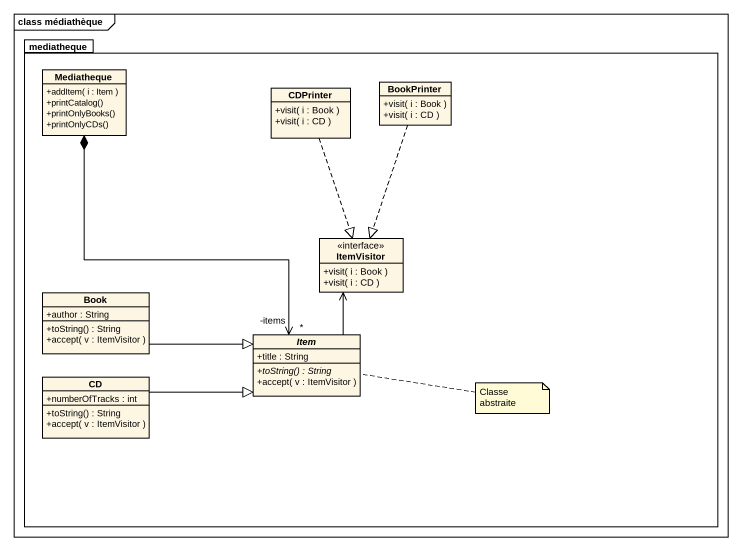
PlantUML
@startuml
mainframe class médiathèque
hide circle
hide empty members
skinparam classAttributeIconSize 0
package mediatheque {
  class Mediatheque {
    +addItem( i : Item )
    +printCatalog()
    +printOnlyBooks()
    +printOnlyCDs()
  }
  class CDPrinter {
    +visit( i : Book )
    +visit( i : CD )
  }
  class BookPrinter {
    +visit( i : Book )
    +visit( i : CD )
  }
  interface ItemVisitor {
    +visit( i : Book )
    +visit( i : CD )
  }
  class Book {
    +author : String
    +toString() : String
    +accept( v : ItemVisitor )
  }
  abstract class Item {
    +title : String
    {abstract} +toString() : String
    +accept( v : ItemVisitor )
  }
  class CD {
    +numberOfTracks : int
    +toString() : String
    +accept( v : ItemVisitor )
  }
}
Mediatheque *--> "*\n-items" Item
CDPrinter ..|> ItemVisitor
BookPrinter ..|> ItemVisitor
Book -right-|> Item
Item -up-> ItemVisitor
CD -right-|> Item
note right of Item : Classe abstraite
@enduml
